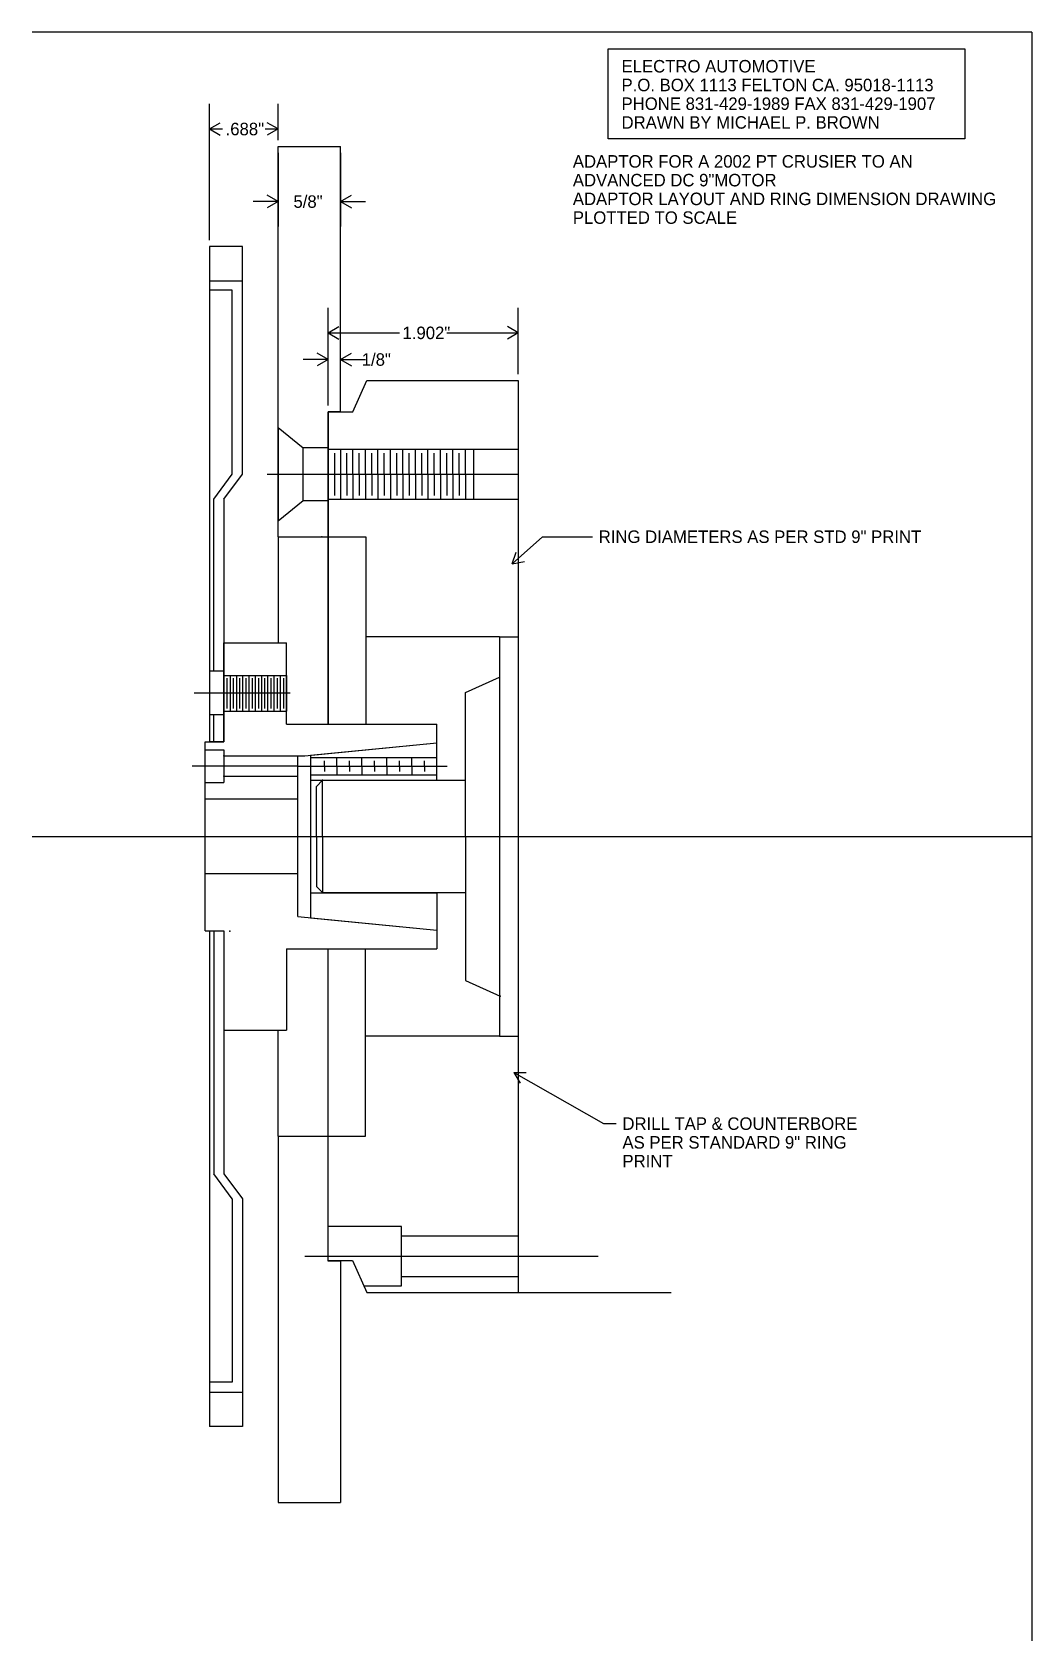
# Model space of a CAD drawing. Extents: x 0 to 10, y 0 to 16.1.
import ezdxf

# ---------------------------------------------------------------- set-up
doc = ezdxf.new("R2010")
doc.units = 0

msp = doc.modelspace()

# ---------------------------------------------------------------- linework, layer by layer
at = {"layer": 'ADC9', "color": 7, "linetype": 'CONTINUOUS'}
for p, q in [((4.862304, 12.615015), (4.862304, 3.485015)), ((4.675627, 10.050011), (4.675627, 6.05002)), ((4.333627, 9.490015), (4.675627, 9.644493)), ((4.333627, 8.050015), (4.333627, 9.490015)), ((2.845627, 8.549946), (2.905615, 8.613725)), ((2.845627, 8.050015), (2.845627, 8.549946)), ((2.905615, 8.613725), (4.333627, 8.613725)), ((2.905615, 8.051225), (2.905615, 8.613725)), ((2.845627, 8.050015), (2.845627, 7.550015)), ((2.905615, 8.051225), (2.905615, 7.488725)), ((4.333627, 8.050015), (4.333627, 6.610015)), ((2.905615, 7.488725), (2.845627, 7.550015)), ((2.905615, 7.488725), (4.333627, 7.488725)), ((4.333627, 6.610015), (4.682384, 6.450986)), ((4.862304, 3.485015), (6.392211, 3.485015))]:
    msp.add_line(p, q, dxfattribs=at)
at = {"layer": 'ADC9', "color": 7}
for p in [(2.905615, 8.613725), (2.845627, 8.050015), (2.845627, 8.050015), (2.845627, 8.050015), (2.905615, 8.051225), (4.333627, 8.050015), (4.333627, 8.050015), (4.333627, 8.050015), (4.675627, 8.050015), (4.675627, 8.050015), (4.862304, 8.050015), (4.862304, 8.050015), (4.862304, 8.050015), (2.905615, 7.488725), (4.682384, 6.450986)]:
    msp.add_point(p, dxfattribs=at)
at = {"layer": 'BORDPLRN', "color": 7, "linetype": 'CONTINUOUS'}
for q in [(0.000044, 16.100015), (10.000044, 0.000015)]:
    msp.add_line((10.000044, 16.100015), q, dxfattribs=at)
at = {"layer": 'BUSHING', "color": 7, "linetype": 'CONTINUOUS'}
for p, q in [((2.782627, 8.862515), (4.049629, 8.987515)), ((2.782627, 8.862515), (2.782627, 8.050015)), ((4.049629, 8.612507), (4.049629, 8.987515)), ((2.657129, 8.753124), (4.151542, 8.753124)), ((2.782627, 8.839074), (4.049629, 8.839074)), ((2.923486, 8.754043), (2.923486, 8.808743)), ((2.923486, 8.754043), (2.923486, 8.699344)), ((3.048488, 8.754043), (3.048488, 8.84043)), ((3.048488, 8.754043), (3.048488, 8.667657)), ((3.173488, 8.754043), (3.173488, 8.808743)), ((3.173488, 8.754043), (3.173488, 8.699344)), ((3.298488, 8.754043), (3.298488, 8.84043)), ((3.298488, 8.754043), (3.298488, 8.667657)), ((3.423488, 8.754043), (3.423488, 8.808743)), ((3.423488, 8.754043), (3.423488, 8.699344)), ((3.548488, 8.754043), (3.548488, 8.84043)), ((3.548488, 8.754043), (3.548488, 8.667657)), ((3.673488, 8.754043), (3.673488, 8.808743)), ((3.673488, 8.754043), (3.673488, 8.699344)), ((3.798488, 8.754043), (3.798488, 8.84043)), ((3.798488, 8.754043), (3.798488, 8.667657)), ((3.923488, 8.754043), (3.923488, 8.808743)), ((3.923488, 8.754043), (3.923488, 8.699344)), ((2.782627, 8.667174), (4.049629, 8.667174)), ((2.782627, 8.612507), (4.049629, 8.612507)), ((2.782627, 8.050015), (2.782627, 7.237515)), ((2.785133, 7.487524), (4.049629, 7.487524)), ((4.049629, 7.487524), (4.049629, 7.112515)), ((2.782627, 7.237515), (4.049629, 7.112515))]:
    msp.add_line(p, q, dxfattribs=at)
at = {"layer": 'BUSHING', "color": 7}
for p in [(2.782627, 8.050015), (2.782627, 8.050015), (2.782627, 8.050015), (2.845627, 8.050015)]:
    msp.add_point(p, dxfattribs=at)
at = {"layer": 'CNTRLINE', "color": 7, "linetype": 'CONTINUOUS'}
msp.add_line((0.000043, 8.050015), (10.000044, 8.050015), dxfattribs=at)
at = {"layer": 'DIEM', "color": 7, "linetype": 'CONTINUOUS'}
for p, q in [((5.763056, 15.934134), (9.329508, 15.934134)), ((5.763056, 15.03415), (5.763056, 15.934134)), ((9.329508, 15.934134), (9.329508, 15.03415)), ((1.772629, 14.019015), (1.772629, 15.381359)), ((2.460429, 15.018221), (2.460429, 15.381359)), ((1.772629, 15.131359), (1.880882, 15.193859)), ((2.460429, 15.131359), (2.352175, 15.193859)), ((1.772629, 15.131359), (1.880882, 15.068859)), ((1.772629, 15.131359), (1.903623, 15.131359)), ((2.329434, 15.131359), (2.460429, 15.131359)), ((2.460429, 15.131359), (2.352175, 15.068859)), ((9.329508, 15.03415), (5.763056, 15.03415)), ((2.460429, 14.893221), (2.460429, 14.154931)), ((3.085429, 14.893221), (3.085429, 14.154931)), ((2.460429, 14.404931), (2.210429, 14.404931)), ((2.460429, 14.404931), (2.352175, 14.467431)), ((2.460429, 14.404931), (2.352175, 14.342431)), ((3.085429, 14.404931), (3.193682, 14.467431)), ((3.085429, 14.404931), (3.193682, 14.342431)), ((3.085429, 14.404931), (3.335429, 14.404931)), ((2.960149, 12.362515), (2.960149, 13.340896)), ((4.862304, 12.677515), (4.862304, 13.340896)), ((2.960149, 13.090896), (3.068402, 13.153396)), ((2.960149, 13.090896), (3.068402, 13.028396)), ((2.960149, 13.090896), (3.673595, 13.090896)), ((2.960429, 12.362515), (2.960429, 13.074145)), ((3.085429, 12.362515), (3.085429, 13.074145)), ((4.148857, 13.090896), (4.862304, 13.090896)), ((4.862304, 13.090896), (4.754051, 13.153396)), ((4.862304, 13.090896), (4.754051, 13.028396)), ((2.960429, 12.824145), (2.852175, 12.886645)), ((3.085429, 12.824145), (3.193682, 12.886645)), ((2.960429, 12.824145), (2.710429, 12.824145)), ((2.960429, 12.824145), (2.852175, 12.761645)), ((3.085429, 12.824145), (3.193682, 12.761645)), ((3.085429, 12.824145), (3.335429, 12.824145)), ((4.801304, 10.77762), (5.104903, 11.050471)), ((5.104903, 11.050471), (5.604903, 11.050471)), ((4.801304, 10.77762), (4.840042, 10.896466)), ((4.801304, 10.77762), (4.923596, 10.803495)), ((4.818304, 5.688682), (4.943303, 5.689356)), ((4.818304, 5.688682), (4.881388, 5.580767)), ((4.818304, 5.688682), (5.716941, 5.176303)), ((5.716941, 5.176303), (5.841941, 5.176303))]:
    msp.add_line(p, q, dxfattribs=at)
at = {"layer": 'DIEM', "color": 7}
msp.add_point((3.693607, 3.850016), dxfattribs=at)
at = {"layer": 'HUB', "color": 7, "linetype": 'CONTINUOUS'}
for p, q in [((1.917629, 9.987515), (2.542629, 9.987515)), ((1.917629, 8.997015), (1.917629, 9.987515)), ((2.542629, 9.175015), (2.542629, 9.987515)), ((1.917629, 9.662515), (2.542629, 9.662515)), ((1.980129, 9.662515), (1.980129, 9.303515)), ((2.042629, 9.662515), (2.042629, 9.303515)), ((2.105129, 9.662515), (2.105129, 9.303515)), ((2.167629, 9.662515), (2.167629, 9.303515)), ((2.230129, 9.662515), (2.230129, 9.303515)), ((2.292629, 9.662515), (2.292629, 9.303515)), ((2.355129, 9.662515), (2.355129, 9.303515)), ((2.417629, 9.662515), (2.417629, 9.303515)), ((2.480129, 9.662515), (2.480129, 9.303515)), ((2.542629, 9.662515), (2.542629, 9.303515)), ((1.948629, 9.634778), (1.948629, 9.331252)), ((2.011379, 9.634778), (2.011379, 9.331252)), ((2.074129, 9.634778), (2.074129, 9.331252)), ((2.136879, 9.634778), (2.136879, 9.331252)), ((2.199628, 9.634778), (2.199628, 9.331252)), ((2.262378, 9.634778), (2.262378, 9.331252)), ((2.325128, 9.634778), (2.325128, 9.331252)), ((2.387878, 9.634778), (2.387878, 9.331252)), ((2.450628, 9.634778), (2.450628, 9.331252)), ((2.513378, 9.634778), (2.513378, 9.331252)), ((1.621059, 9.486515), (2.579839, 9.486515)), ((1.917629, 9.303515), (2.542629, 9.303515)), ((2.542629, 9.175015), (4.049308, 9.175015)), ((4.049308, 8.987515), (4.049308, 9.175015)), ((1.729629, 7.105016), (1.729629, 8.997015)), ((1.729629, 8.997015), (1.917629, 8.997015)), ((1.729629, 8.917124), (1.917129, 8.917124)), ((1.917129, 8.917124), (1.917129, 8.589125)), ((1.917129, 8.855697), (2.726635, 8.855697)), ((2.657129, 7.250015), (2.657129, 8.856587)), ((2.726635, 8.855697), (4.049308, 8.987515)), ((2.657129, 8.753124), (1.59955, 8.753124)), ((1.729629, 8.589125), (1.917129, 8.589125)), ((1.917129, 8.652596), (2.657129, 8.652596)), ((2.657129, 8.425015), (1.729629, 8.425015)), ((2.657129, 7.675015), (1.729629, 7.675015)), ((2.657129, 7.250015), (4.049308, 7.11127)), ((1.729629, 7.105016), (1.917629, 7.105016)), ((1.917629, 7.105016), (1.917629, 6.112515)), ((4.049308, 7.11127), (4.049308, 6.925025)), ((2.542629, 6.925025), (2.542629, 6.112515)), ((2.542629, 6.925025), (4.049308, 6.925025)), ((1.917629, 6.112515), (2.542629, 6.112515))]:
    msp.add_line(p, q, dxfattribs=at)
at = {"layer": 'HUB', "color": 7}
for p in [(1.917129, 8.855697), (1.729629, 8.753124), (1.917129, 8.754146), (2.657129, 8.753124), (1.917129, 8.652596), (1.729629, 8.050015), (1.978629, 7.103016)]:
    msp.add_point(p, dxfattribs=at)
at = {"layer": 'LABEL', "color": 7, "linetype": 'CONTINUOUS'}
msp.add_line((4.675627, 10.050011), (4.862304, 10.050011), dxfattribs=at)
at = {"layer": 'PLATE', "color": 7, "linetype": 'CONTINUOUS'}
for p, q in [((2.460429, 14.955721), (3.085429, 14.955721)), ((2.460429, 11.050015), (2.460429, 14.955721)), ((3.085429, 12.300015), (3.085429, 14.955721)), ((3.085429, 12.300015), (2.960429, 12.300015)), ((2.960429, 12.300015), (2.960429, 11.050015)), ((2.460429, 12.143514), (2.460429, 11.206513)), ((2.460429, 12.143514), (2.711429, 11.940614)), ((2.711429, 11.409413), (2.711429, 11.940614)), ((2.960429, 11.940614), (2.711429, 11.940614)), ((2.960429, 11.409413), (2.960429, 11.940614)), ((2.711429, 11.409413), (2.460429, 11.206513)), ((2.960429, 11.409413), (2.711429, 11.409413)), ((2.460429, 11.050015), (2.460429, 9.987515)), ((2.460429, 11.050015), (2.960429, 11.050015)), ((2.960429, 11.050015), (2.960429, 9.175015)), ((2.960429, 5.050015), (2.960429, 6.925025)), ((2.460429, 5.050015), (2.460429, 6.112515)), ((2.460429, 5.050015), (2.460429, 1.38421)), ((2.460429, 5.050015), (2.960429, 5.050015)), ((2.960429, 3.800015), (2.960429, 5.050015)), ((3.085429, 3.800015), (2.960429, 3.800015)), ((3.085429, 3.800015), (3.085429, 1.38421)), ((2.460429, 1.38421), (3.085429, 1.38421))]:
    msp.add_line(p, q, dxfattribs=at)
at = {"layer": 'PLATE', "color": 7}
msp.add_point((2.460429, 11.675013), dxfattribs=at)
msp.add_point((2.460429, 11.675013), dxfattribs=at)
at = {"layer": 'SPRGPLAT', "color": 7, "linetype": 'CONTINUOUS'}
for p, q in [((2.102628, 13.956515), (1.772629, 13.956515)), ((1.772629, 13.956515), (1.772629, 13.612515)), ((2.102628, 11.675015), (2.102628, 13.956515)), ((1.772629, 13.612515), (2.102628, 13.612515)), ((1.772629, 13.612515), (1.772629, 8.997015)), ((2.000629, 13.518122), (1.772629, 13.518122)), ((2.000629, 11.675015), (2.000629, 13.518122)), ((1.815629, 11.425015), (2.000629, 11.675015)), ((1.917629, 11.425015), (2.102628, 11.675015)), ((1.815629, 9.705515), (1.815629, 11.425015)), ((1.917629, 11.425015), (1.917629, 8.997016)), ((1.773628, 10.019015), (1.773628, 8.997015)), ((1.917629, 9.705515), (1.773628, 9.705515)), ((1.917629, 9.267515), (1.773628, 9.267515)), ((1.815629, 8.997016), (1.815629, 9.268115)), ((1.917629, 8.997016), (1.773628, 8.997016)), ((1.772629, 7.103016), (1.772629, 2.487515)), ((1.917629, 7.103016), (1.773628, 7.103016)), ((1.815629, 7.103016), (1.815629, 4.675016)), ((1.917629, 7.103016), (1.917629, 4.675016)), ((2.000629, 4.425016), (1.815629, 4.675016)), ((1.917629, 4.675016), (2.102628, 4.425016)), ((2.000629, 4.425016), (2.000629, 2.589515)), ((2.102628, 4.425016), (2.102628, 2.143515)), ((2.000629, 2.589515), (1.772629, 2.589515)), ((1.772629, 2.487515), (1.772629, 2.143515)), ((1.772629, 2.487515), (2.102628, 2.487515)), ((2.102628, 2.143515), (1.772629, 2.143515))]:
    msp.add_line(p, q, dxfattribs=at)
at = {"layer": 'STD9', "color": 7, "linetype": 'CONTINUOUS'}
for p, q in [((3.209236, 12.300015), (3.346248, 12.615015)), ((3.346248, 12.615015), (4.862304, 12.615015)), ((2.960149, 12.300015), (3.209236, 12.300015)), ((2.960149, 9.175015), (2.960149, 12.300015)), ((2.959731, 11.925013), (4.862304, 11.925013)), ((3.084645, 11.925013), (3.084645, 11.432506)), ((3.209215, 11.674372), (3.209215, 11.924949)), ((3.334198, 11.674372), (3.334198, 11.924949)), ((3.45918, 11.674372), (3.45918, 11.924949)), ((3.584163, 11.674372), (3.584163, 11.924949)), ((3.709146, 11.674372), (3.709146, 11.924949)), ((3.834129, 11.674372), (3.834129, 11.924949)), ((3.959112, 11.674372), (3.959112, 11.924949)), ((4.084095, 11.674372), (4.084095, 11.924949)), ((4.209077, 11.674372), (4.209077, 11.924949)), ((4.33406, 11.674372), (4.33406, 11.924949)), ((4.415069, 11.925013), (4.415069, 11.425014)), ((3.022645, 11.885872), (3.022645, 11.462872)), ((3.146724, 11.674372), (3.146724, 11.885372)), ((3.271707, 11.674372), (3.271707, 11.885372)), ((3.39669, 11.674372), (3.39669, 11.885372)), ((3.521673, 11.674372), (3.521673, 11.885372)), ((3.646656, 11.674372), (3.646656, 11.885372)), ((3.771638, 11.674372), (3.771638, 11.885372)), ((3.896621, 11.674372), (3.896621, 11.885372)), ((4.021604, 11.674372), (4.021604, 11.885372)), ((4.146587, 11.674372), (4.146587, 11.885372)), ((4.27157, 11.674372), (4.27157, 11.885372)), ((2.352305, 11.675013), (4.862304, 11.675013)), ((3.146724, 11.673312), (3.146724, 11.462312)), ((3.209215, 11.674372), (3.209215, 11.432506)), ((3.271707, 11.673312), (3.271707, 11.462312)), ((3.334198, 11.674372), (3.334198, 11.432506)), ((3.39669, 11.673312), (3.39669, 11.462312)), ((3.45918, 11.674372), (3.45918, 11.432506)), ((3.521673, 11.673312), (3.521673, 11.462312)), ((3.584163, 11.674372), (3.584163, 11.432506)), ((3.646656, 11.673312), (3.646656, 11.462312)), ((3.709146, 11.674372), (3.709146, 11.432506)), ((3.771638, 11.673312), (3.771638, 11.462312)), ((3.834129, 11.674372), (3.834129, 11.432506)), ((3.896621, 11.673312), (3.896621, 11.462312)), ((3.959112, 11.674372), (3.959112, 11.432506)), ((4.021604, 11.673312), (4.021604, 11.462312)), ((4.084095, 11.674372), (4.084095, 11.432506)), ((4.146587, 11.673312), (4.146587, 11.462312)), ((4.209077, 11.674372), (4.209077, 11.432506)), ((4.27157, 11.673312), (4.27157, 11.462312)), ((4.33406, 11.674372), (4.33406, 11.432506)), ((2.95962, 11.425014), (4.862304, 11.425014)), ((2.962254, 11.050014), (3.336341, 11.050014)), ((3.336341, 11.050014), (3.336341, 9.175015)), ((4.675627, 10.050011), (3.336341, 10.050011)), ((2.960149, 3.807724), (2.960149, 6.925025)), ((3.333747, 5.050015), (3.333747, 6.925025)), ((4.675627, 6.05002), (3.333747, 6.05002)), ((4.675627, 6.05002), (4.862304, 6.05002)), ((2.95966, 5.050015), (3.333747, 5.050015)), ((3.693607, 4.147023), (2.958218, 4.147023)), ((3.692596, 4.053015), (4.862304, 4.053015)), ((3.693607, 3.553023), (3.693607, 4.147023)), ((2.728446, 3.850016), (5.662304, 3.850016)), ((2.960149, 3.807724), (3.204235, 3.807724)), ((3.204235, 3.807724), (3.347395, 3.485016)), ((3.318607, 3.553023), (3.693607, 3.553023)), ((3.692596, 3.647017), (4.862304, 3.647017)), ((3.347395, 3.485016), (4.862304, 3.485016))]:
    msp.add_line(p, q, dxfattribs=at)
at = {"layer": 'STD9', "color": 7}
for p in [(2.959731, 11.925013), (3.709146, 11.674372), (3.709146, 11.674372), (3.709146, 11.674372), (3.771638, 11.674372), (3.771638, 11.674372), (3.771638, 11.673312), (3.834129, 11.674372), (3.834129, 11.674372), (3.834129, 11.674372), (3.896621, 11.674372), (3.896621, 11.674372), (3.896621, 11.673312), (3.959112, 11.674372), (3.959112, 11.674372), (3.959112, 11.674372), (4.021604, 11.674372), (4.021604, 11.674372), (4.021604, 11.673312), (4.084095, 11.674372), (4.084095, 11.674372), (4.084095, 11.674372), (4.146587, 11.674372), (4.146587, 11.674372), (4.146587, 11.673312), (4.209077, 11.674372), (4.209077, 11.674372), (4.209077, 11.674372), (4.27157, 11.674372), (4.27157, 11.674372), (4.27157, 11.673312), (4.33406, 11.674372), (4.33406, 11.674372), (4.33406, 11.674372), (4.414854, 11.675013), (2.95962, 11.425014), (2.898841, 11.050015), (2.962254, 11.050014), (2.962254, 11.050014), (2.657129, 8.050015)]:
    msp.add_point(p, dxfattribs=at)

# ---------------------------------------------------------------- texts
at = {"layer": 'DIEM', "color": 7}
for s, p in [('ELECTRO AUTOMOTIVE', (5.895804, 15.696639)), ('P.O. BOX 1113 FELTON CA. 95018-1113', (5.895804, 15.509139)), ('PHONE 831-429-1989 FAX 831-429-1907', (5.895804, 15.321638)), ('.688"', (1.934874, 15.068386)), ('DRAWN BY MICHAEL P. BROWN', (5.895804, 15.134139)), ('ADAPTOR FOR A 2002 PT CRUSIER TO AN', (5.408759, 14.744243)), ('ADVANCED DC 9"MOTOR', (5.408759, 14.556743)), ('ADAPTOR LAYOUT AND RING DIMENSION DRAWING', (5.408759, 14.369244)), ('5/8"', (2.613721, 14.341905)), ('PLOTTED TO SCALE', (5.408759, 14.181743)), ('1.902"', (3.704845, 13.028084)), ('1/8"', (3.296894, 12.761238)), ('RING DIAMETERS AS PER STD 9" PRINT', (5.667404, 10.987972)), ('DRILL TAP & COUNTERBORE', (5.904941, 5.113803)), ('AS PER STANDARD 9" RING', (5.904941, 4.926303)), ('PRINT', (5.904941, 4.738803))]:
    msp.add_text(s, height=0.125, dxfattribs=at).set_placement(p)

doc.saveas('drawing.dxf')
